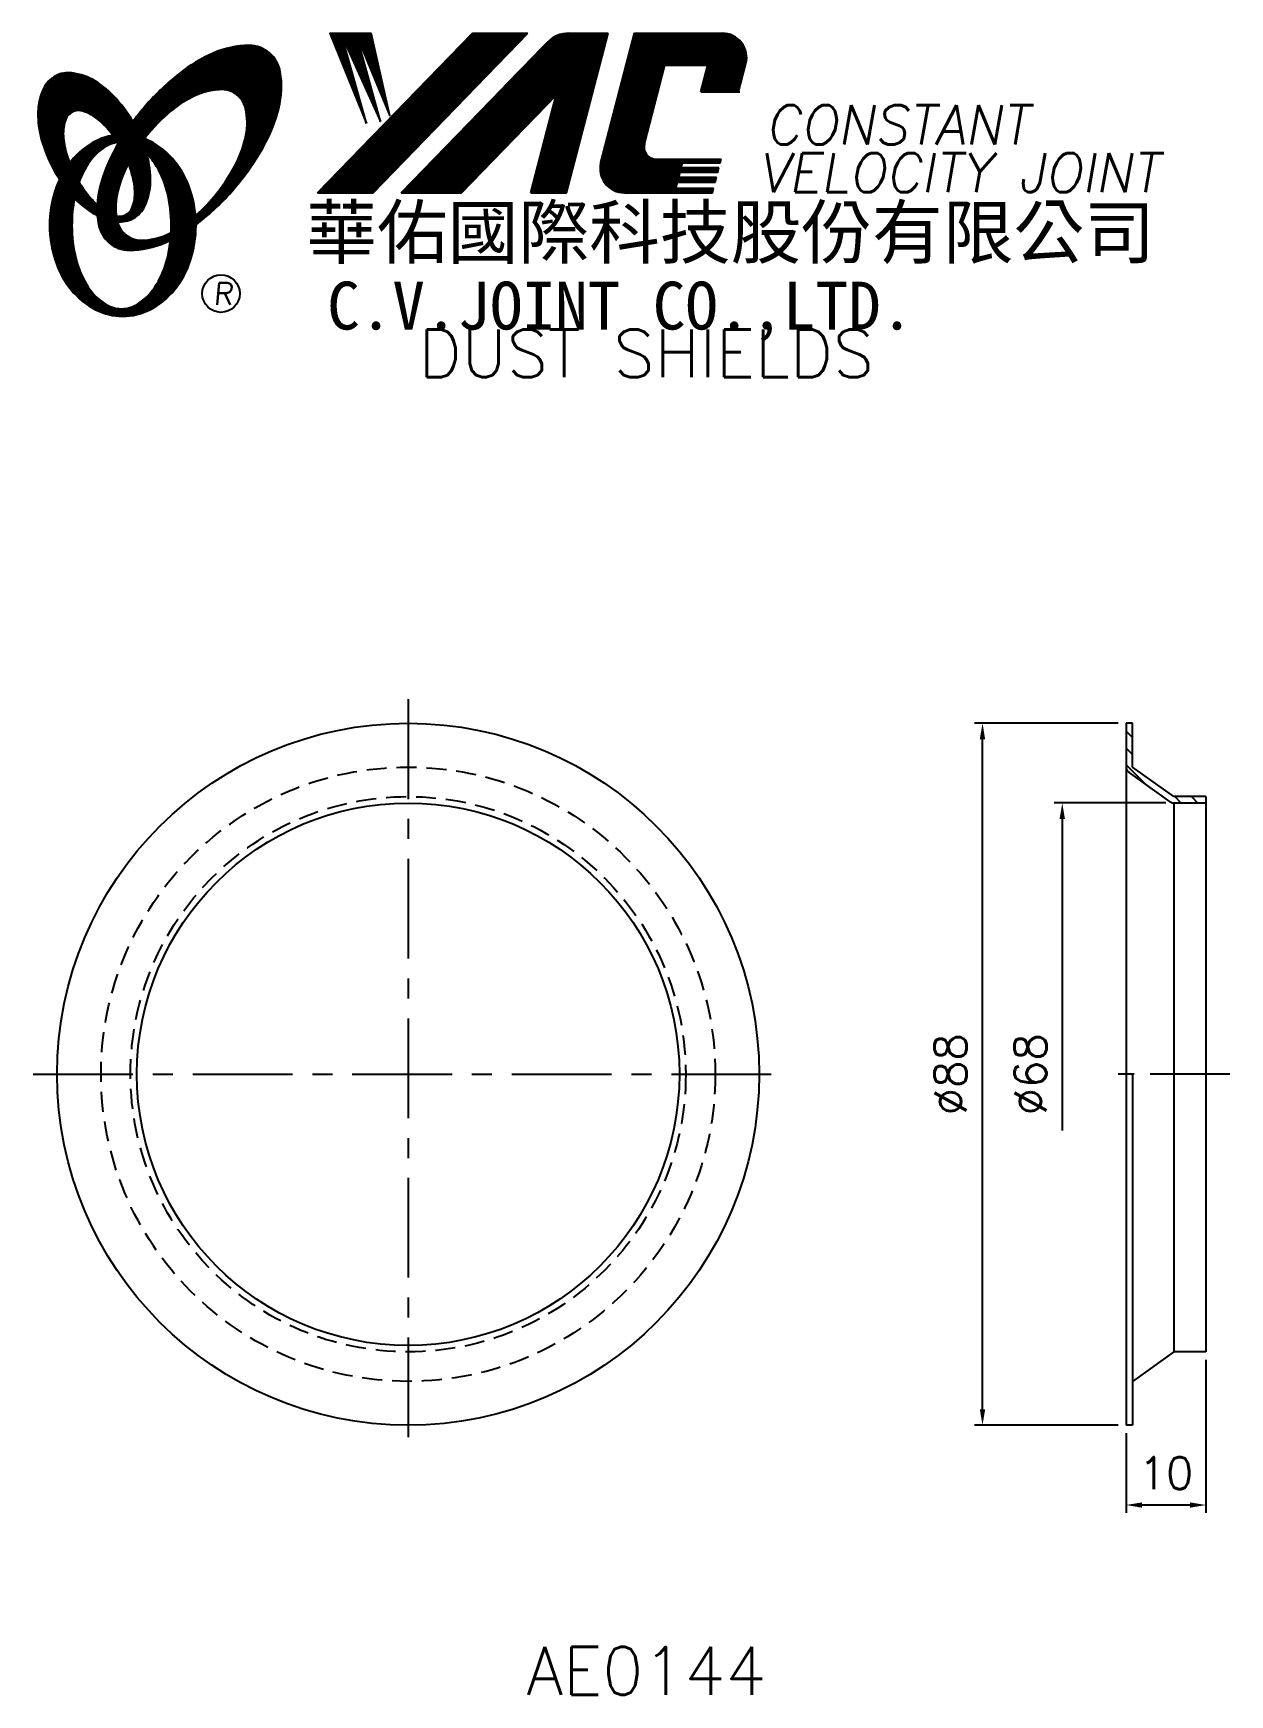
# Model space of a CAD drawing. Extents: x 104 to 254, y -3 to 206.
import ezdxf
from ezdxf.enums import TextEntityAlignment as Align

# ---------------------------------------------------------------- set-up
doc = ezdxf.new("R2010")
doc.units = 0
doc.header["$LTSCALE"] = 10
doc.header["$MEASUREMENT"] = 0
doc.linetypes.add('CENTER', pattern=[2, 1.25, -0.25, 0.25, -0.25])
doc.linetypes.add('HIDDEN', pattern=[0.375, 0.25, -0.125])
doc.layers.get('0').update_dxf_attribs({"linetype": 'CONTINUOUS'})
doc.layers.get('DEFPOINTS').update_dxf_attribs({"linetype": 'CONTINUOUS'})
doc.layers.add('4', color=4, linetype='CONTINUOUS')
doc.styles.add('CHINA', font='KAIU.TTF')
doc.styles.add('ITALICC', font='simplex.shx')
doc.dimstyles.new('STANDARD$0', dxfattribs={"dimtxt": 4, "dimasz": 2, "dimexe": 1, "dimexo": 1, "dimgap": 2, "dimtad": 1, "dimdec": 4, "dimzin": 10, "dimtxsty": 'ITALICC', "dimcen": 2, "dimclrd": 5, "dimclre": 5, "dimclrt": 18, "dimaunit": 1, "dimazin": 3, "dimtp": 0.1, "dimtfac": 0.7, "dimtdec": 4, "dimtmove": 0, "dimatfit": 3, "dimtolj": 1, "dimtzin": 10})
pattern_1 = [(45, (174.60036, -38.063024), (-0.00727476112, 0.00727476112), [])]
pattern_2 = [(45, (6.009815, -1.758614), (-0.00883883476, 0.00883883476), [])]

# ---------------------------------------------------------------- blocks, each defined once
blk = doc.blocks.new('*D14')
at = {"color": 5, "linetype": 'BYBLOCK'}
for p, q in [((246.46, 109.18), (232.46, 109.18)), ((233.46, 107.18), (233.46, 68.13))]:
    blk.add_line(p, q, dxfattribs=at)
blk.add_solid([(233.12, 107.18), (233.79, 107.18), (233.46, 109.18)], dxfattribs=at)
at = {"layer": 'DEFPOINTS', "color": 0, "linetype": 'BYBLOCK'}
for p in [(233.46, 109.18), (247.46, 109.18), (241.46, 41.18)]:
    blk.add_point(p, dxfattribs=at)
at = {"color": 18, "linetype": 'BYBLOCK', "insert": (229.46, 75.18), "char_height": 4, "attachment_point": 5, "rotation": 90, "style": 'ITALICC'}
blk.add_mtext('\\A1;∅68', dxfattribs=at)
blk = doc.blocks.new('*D15')
at = {"color": 5, "linetype": 'BYBLOCK'}
for p, q in [((240.46, 119.18), (222.46, 119.18)), ((223.46, 33.18), (223.46, 117.18)), ((240.46, 31.18), (222.46, 31.18))]:
    blk.add_line(p, q, dxfattribs=at)
for points in [[(223.12, 117.18), (223.79, 117.18), (223.46, 119.18)], [(223.12, 33.18), (223.79, 33.18), (223.46, 31.18)]]:
    blk.add_solid(points, dxfattribs=at)
at = {"layer": 'DEFPOINTS', "color": 0, "linetype": 'BYBLOCK'}
for p in [(223.46, 119.18), (241.46, 119.18), (241.46, 31.18)]:
    blk.add_point(p, dxfattribs=at)
at = {"color": 18, "linetype": 'BYBLOCK', "insert": (219.46, 75.18), "char_height": 4, "attachment_point": 5, "rotation": 90, "style": 'ITALICC'}
blk.add_mtext('\\A1;∅88', dxfattribs=at)
blk = doc.blocks.new('*D16')
at = {"color": 5, "linetype": 'BYBLOCK'}
for p, q in [((251.46, 39.38), (251.46, 20.18)), ((241.46, 30.18), (241.46, 20.18)), ((249.46, 21.18), (243.46, 21.18))]:
    blk.add_line(p, q, dxfattribs=at)
for points in [[(243.46, 21.51), (243.46, 20.84), (241.46, 21.18)], [(249.46, 21.51), (249.46, 20.84), (251.46, 21.18)]]:
    blk.add_solid(points, dxfattribs=at)
at = {"layer": 'DEFPOINTS', "color": 0, "linetype": 'BYBLOCK'}
for p in [(251.46, 40.38), (241.46, 31.18), (241.46, 21.18)]:
    blk.add_point(p, dxfattribs=at)
at = {"color": 18, "linetype": 'BYBLOCK', "insert": (246.46, 25.18), "char_height": 4, "attachment_point": 5, "style": 'ITALICC'}
blk.add_mtext('\\A1;10', dxfattribs=at)

msp = doc.modelspace()

# ---------------------------------------------------------------- hatches: boundary and pattern name
at = {"layer": '4', "linetype": 'CONTINUOUS'}
h = msp.add_hatch(dxfattribs=at)
h.set_pattern_fill('ANSI31', color=5, scale=0.082305, style=0)
h.set_pattern_definition([(45, (6.009815, -1.758614), (-0.00727476112, 0.00727476112), [])])
h.paths.add_polyline_path([(128.04529, 198.60989, -0.172879177), (129.98676, 197.95132, -0.172879177), (131.07405, 196.21327, -0.104527385), (131.10183, 192.88508, -0.065680101), (129.9323, 189.48313, -0.051823203), (127.49188, 185.64074, -0.044272532), (124.81691, 182.8144, -0.020203161), (124.8705, 181.67648, 0.006517006), (125.27505, 181.98856, 0.049863361), (129.82847, 186.40162, 0.049863361), (133.41811, 191.62879, 0.063682799), (135.23915, 196.25613, 0.103597411), (135.42845, 200.8401, 0.177892575), (134.07984, 203.21038, 0.177892575), (131.51745, 204.14371, 0.103597411), (127.02965, 203.19066, 0.063682799), (122.77191, 200.62159, 0.049863361), (118.21849, 196.20853, 0.016070017), (116.94779, 194.60222, -0.007061632), (117.19507, 194.16518, -0.031648676), (118.14766, 192.12861, -0.008069351), (118.57956, 192.69292, -0.051823203), (121.75794, 195.95137, -0.065680101), (124.79987, 197.87173, -0.104527385)])
h.paths.add_polyline_path([(114.96962, 185.44857, -0.065680101), (116.13915, 188.85053, -0.006063428), (116.38309, 189.32554, 0.027613469), (115.65625, 190.91361, 0.017011252), (115.12283, 191.84859, 0.007829282), (114.62885, 190.98136, 0.063682799), (112.8078, 186.35402, 0.103597411), (112.61851, 181.77004, 0.177892575), (113.96711, 179.39977, 0.177892575), (116.5295, 178.46644, 0.103597411), (121.0173, 179.41949, 0.008811776), (121.64427, 179.70956, 0.013922709), (121.72159, 180.67937, -0.009086703), (121.27158, 180.46193, -0.104527385), (118.02616, 179.72376, -0.172879177), (116.08469, 180.38233, -0.172879177), (114.99739, 182.12038, -0.104527385)])
h = msp.add_hatch(dxfattribs=at)
h.set_pattern_fill('ANSI31', color=5, scale=0.1, style=0)
h.set_pattern_definition(pattern_2)
h.paths.add_polyline_path([(166.46852, 205.67237), (159.51121, 205.67237), (140.09461, 185.66861), (147.05191, 185.66861)])
h.paths.add_polyline_path([(170.01541, 197.9068), (166.83504, 185.66861), (171.31602, 185.66861), (176.51446, 205.67237), (171.61773, 205.67237, 0.202785967), (168.88366, 204.51595), (150.58953, 185.66861), (158.13644, 185.66861)])
h.paths.add_polyline_path([(183.64252, 201.67395), (189.03624, 201.67395), (188.16722, 198.32994), (192.88404, 198.32994), (193.80076, 201.8575, 0.490800957), (190.85056, 205.67237), (179.81624, 205.67237), (175.60919, 189.48348, 0.490800957), (178.55939, 185.66861), (189.5937, 185.66861), (189.74815, 186.26292), (185.03133, 186.26292), (185.2247, 187.00701), (189.94152, 187.00701), (190.10007, 187.61714), (185.38325, 187.61714), (185.5445, 188.23761), (190.26132, 188.23761), (190.4175, 188.8386), (185.70068, 188.8386), (185.85748, 189.44198), (190.5743, 189.44198), (190.69103, 189.89117), (182.55128, 189.89117, -0.490800957), (181.07618, 191.79861)])
h = msp.add_hatch(dxfattribs=at)
h.set_pattern_fill('ANSI31', color=1, scale=0.1, style=0)
h.set_pattern_definition(pattern_2)
h.paths.add_polyline_path([(146.82658, 205.67237), (141.64926, 205.67237), (146.22002, 194.36863), (143.15408, 205.32661), (147.98882, 194.60429), (145.04081, 205.32661), (149.16803, 195.31126)])
h = msp.add_hatch(dxfattribs=at)
h.set_pattern_fill('ANSI31', color=3, scale=0.082305, style=0)
h.set_pattern_definition(pattern_1)
h.paths.add_polyline_path([(112.24878, 199.66073, 0.106488277), (109.3069, 200.6993, 0.158297415), (107.2167, 200.30425, 0.158297415), (105.75737, 198.75657, 0.106488277), (105.04656, 195.7188, 0.071723199), (105.4646, 192.40584, 0.058080454), (107.00959, 188.59046, 0.058080454), (109.39063, 185.23266, 0.071723199), (111.95588, 183.09491, 0.020895977), (112.49606, 182.79292, -0.030777155), (112.48015, 184.16914, -0.042059526), (111.3838, 185.3319, -0.04691039), (109.76463, 187.81305, -0.04691039), (108.63635, 190.55254, -0.060581117), (108.23425, 192.8146, -0.10187153), (108.54587, 194.90281, -0.185892489), (109.32596, 195.79445, -0.185892489), (110.50261, 195.93257, -0.10187153), (112.40026, 195.00703, -0.060581117), (114.03709, 193.39476, -0.04691039), (115.65625, 190.91361, -0.04691039), (116.78453, 188.17413, -0.060581117), (117.18663, 185.91206, -0.10187153), (116.87501, 183.82386, -0.185892489), (116.09492, 182.93222, -0.185892489), (114.91828, 182.7941, -0.002013383), (114.87748, 182.80472, 0.021593804), (114.99739, 182.12038, 0.006477741), (115.0154, 182.04335, 0.14950097), (116.98795, 182.45138, 0.158297415), (118.44729, 183.99907, 0.106488277), (119.1581, 187.03684, 0.071723199), (118.74005, 190.3498, 0.058080454), (117.19507, 194.16518, 0.058080454), (114.81402, 197.52297, 0.071723199)])
h = msp.add_hatch(dxfattribs=at)
h.set_pattern_fill('ANSI31', color=1, scale=0.082305, style=0)
h.set_pattern_definition(pattern_1)
h.paths.add_polyline_path([(113.34241, 191.33728, -0.120168026), (115.0342, 191.99067, 0.016865385), (114.43444, 192.87341, 0.076648372), (112.27821, 192.15449, 0.104809576), (109.19376, 189.64139, 0.005838257), (109.02681, 189.42919, 0.028089978), (109.76463, 187.81305, 0.014237292), (110.20676, 187.02801, -0.045767751), (111.13194, 188.96485, -0.106890197)])
h.paths.add_polyline_path([(109.31104, 181.58266, -0.048711043), (109.64114, 184.963, -0.007865741), (109.39063, 185.23266, -0.037695478), (107.75476, 187.35142, 0.03042545), (107.22943, 186.04745, 0.080710289), (106.504, 181.58266, 0.080710289), (107.22943, 177.11787, 0.089265679), (109.19376, 173.52393, 0.104809576), (112.27821, 171.01083, 0.11926607), (115.6874, 170.18589, 0.11926607), (119.0966, 171.01083, 0.104809576), (122.18105, 173.52393, 0.089265679), (124.14537, 177.11787, 0.080710289), (124.87081, 181.58266, 0.080710289), (124.14537, 186.04745, 0.089265679), (122.18105, 189.64139, 0.104809576), (119.0966, 192.15449, 0.025513357), (118.40336, 192.46724, 0.004818181), (118.14766, 192.12861, -0.023722145), (118.68887, 190.53186, -0.065307489), (119.92405, 188.96485, -0.073950765), (121.2365, 185.76712, -0.060532391), (121.74496, 181.58266, -0.060532391), (121.2365, 177.3982, -0.073950765), (119.92405, 174.20047, -0.106890197), (117.71359, 171.82804, -0.153118262), (115.528, 171.14266, -0.153118262), (113.34241, 171.82804, -0.106890197), (111.13194, 174.20047, -0.073950765), (109.81949, 177.3982, -0.060532391)])
h = msp.add_hatch(dxfattribs=at)
h.set_pattern_fill('ANSI31', color=5, scale=12, angle=90, style=0)
h.set_pattern_definition([(135, (20.8044, -6.9315), (-1.06066, -1.06066), [])])
h.paths.add_polyline_path([(246.99181, 109.32644, 0.155850766), (247.45562, 109.17828), (251.45562, 109.17828), (251.45562, 109.97828), (247.45562, 109.97828), (242.25562, 113.67828), (242.25562, 119.17828), (241.45562, 119.17828), (241.45562, 113.67828, 0.242695469), (241.79181, 113.02644)])

# ---------------------------------------------------------------- linework, layer by layer
at = {"layer": '4', "color": 5, "linetype": 'CONTINUOUS'}
for p, q in [((140.09461, 185.66861), (159.51121, 205.67237)), ((147.05191, 185.66861), (166.46852, 205.67237)), ((150.58953, 185.66861), (168.88366, 204.51595)), ((159.51121, 205.67237), (166.46852, 205.67237)), ((171.31602, 185.66861), (176.51446, 205.67237)), ((171.61773, 205.67237), (176.51446, 205.67237)), ((175.60919, 189.48348), (179.81624, 205.67237)), ((179.81624, 205.67237), (190.85056, 205.67237)), ((181.07618, 191.79861), (183.64252, 201.67395)), ((183.64252, 201.67395), (189.03624, 201.67395)), ((188.16722, 198.32994), (189.03624, 201.67395)), ((192.88404, 198.32994), (193.80076, 201.8575)), ((158.13644, 185.66861), (170.01541, 197.9068)), ((166.83504, 185.66861), (170.01541, 197.9068)), ((188.16722, 198.32994), (193.03447, 198.32994)), ((182.55128, 189.89117), (190.69103, 189.89117)), ((190.5743, 189.44198), (190.69103, 189.89117)), ((185.38325, 187.61714), (185.5445, 188.23761)), ((185.38325, 187.61714), (190.10007, 187.61714)), ((185.5445, 188.23761), (190.26132, 188.23761)), ((185.70068, 188.8386), (185.85748, 189.44198)), ((185.70068, 188.8386), (190.4175, 188.8386)), ((185.85748, 189.44198), (190.5743, 189.44198)), ((189.94152, 187.00701), (190.10007, 187.61714)), ((190.26132, 188.23761), (190.4175, 188.8386)), ((140.09461, 185.66861), (147.05191, 185.66861)), ((150.58953, 185.66861), (158.13644, 185.66861)), ((166.83504, 185.66861), (171.31602, 185.66861)), ((178.55939, 185.66861), (189.5937, 185.66861)), ((185.03133, 186.26292), (185.2247, 187.00701)), ((185.03133, 186.26292), (189.74815, 186.26292)), ((185.2247, 187.00701), (189.94152, 187.00701)), ((189.5937, 185.66861), (189.74815, 186.26292))]:
    msp.add_line(p, q, dxfattribs=at)
at = {"layer": '4', "color": 1, "linetype": 'CONTINUOUS'}
for p, q in [((141.64926, 205.67237), (146.22002, 194.36863)), ((141.64926, 205.67237), (146.82658, 205.67237)), ((143.15408, 205.32661), (147.98882, 194.60429)), ((146.22002, 194.36863), (143.15408, 205.32661)), ((145.04081, 205.32661), (149.16803, 195.31126)), ((147.98882, 194.60429), (145.04081, 205.32661)), ((149.16803, 195.31126), (146.82658, 205.67237))]:
    msp.add_line(p, q, dxfattribs=at)
at = {"layer": '4', "color": 5, "linetype": 'CENTER'}
for p, q in [((151.45558, 122.17828), (151.45558, 28.17828)), ((104.45558, 75.17828), (198.45558, 75.17828))]:
    msp.add_line(p, q, dxfattribs=at)
at = {"layer": '4', "color": 7, "linetype": 'CONTINUOUS'}
for p, q in [((241.45562, 119.17828), (241.45562, 31.17828)), ((242.25562, 119.17828), (241.45562, 119.17828)), ((242.25562, 113.67828), (242.25562, 119.17828)), ((246.99181, 109.32644), (241.79181, 113.02644)), ((247.45562, 109.97828), (242.25562, 113.67828)), ((251.45562, 109.97828), (247.45562, 109.97828)), ((247.45562, 109.17828), (247.45562, 75.17828)), ((251.45562, 109.17828), (247.45562, 109.17828)), ((251.45562, 109.97828), (251.45562, 40.37828)), ((242.25562, 75.17828), (242.25562, 31.17828)), ((247.45562, 75.17828), (247.45562, 40.37828)), ((247.45562, 40.37828), (242.25562, 36.67828)), ((251.45562, 40.37828), (247.45562, 40.37828)), ((242.25562, 31.17828), (241.45562, 31.17828))]:
    msp.add_line(p, q, dxfattribs=at)
at = {"layer": '4', "color": 5, "linetype": 'CENTER', "ltscale": 0.8}
msp.add_line((254.45562, 75.17828), (238.45562, 75.17828), dxfattribs=at)
at = {"layer": '4', "color": 5, "linetype": 'CONTINUOUS'}
for points in [[(124.8705, 181.67648, 0.006517006), (125.27505, 181.98856, 0.049863361), (129.82847, 186.40162, 0.049863361), (133.41811, 191.62879, 0.063682799), (135.23915, 196.25613, 0.103597411), (135.42845, 200.8401, 0.177892575), (134.07984, 203.21038, 0.177892575), (131.51745, 204.14371, 0.103597411), (127.02965, 203.19066, 0.063682799), (122.77191, 200.62159, 0.049863361), (118.21849, 196.20853, 0.016070017), (116.94779, 194.60222)], [(124.81691, 182.8144, 0.044272532), (127.49188, 185.64074, 0.051823203), (129.9323, 189.48313, 0.065680101), (131.10183, 192.88508, 0.104527385), (131.07405, 196.21327, 0.172879177), (129.98676, 197.95132, 0.172879177), (128.04529, 198.60989, 0.104527385), (124.79987, 197.87173, 0.065680101), (121.75794, 195.95137, 0.051823203), (118.57956, 192.69292, 0.008069351), (118.14766, 192.12861)], [(115.12283, 191.84859, 0.007829282), (114.62885, 190.98136, 0.063682799), (112.8078, 186.35402, 0.103597411), (112.61851, 181.77004, 0.177892575), (113.96711, 179.39977, 0.177892575), (116.5295, 178.46644, 0.103597411), (121.0173, 179.41949, 0.008811776), (121.64427, 179.70956, 0.008811776)], [(116.38309, 189.32554, 0.006063428), (116.13915, 188.85053, 0.065680101), (114.96962, 185.44857, 0.104527385), (114.99739, 182.12038, 0.172879177), (116.08469, 180.38233, 0.172879177), (118.02616, 179.72376, 0.104527385), (121.27158, 180.46193, 0.009086703), (121.72159, 180.67937, 0.009086703)]]:
    msp.add_lwpolyline(points, format="xyb", dxfattribs=at)
at = {"layer": '4', "color": 3, "linetype": 'CONTINUOUS'}
for points in [[(115.0154, 182.04335, 0.14950097), (116.98795, 182.45138, 0.158297415), (118.44729, 183.99907, 0.106488277), (119.1581, 187.03684, 0.071723199), (118.74005, 190.3498, 0.058080454), (117.19507, 194.16518, 0.058080454), (114.81402, 197.52297, 0.071723199), (112.24878, 199.66073, 0.106488277), (109.3069, 200.6993, 0.158297415), (107.2167, 200.30425, 0.158297415), (105.75737, 198.75657, 0.106488277), (105.04656, 195.7188, 0.071723199), (105.4646, 192.40584, 0.058080454), (107.00959, 188.59046, 0.058080454), (109.39063, 185.23266, 0.071723199), (111.95588, 183.09491, 0.020895977), (112.49606, 182.79292, 0.020895977)], [(114.87748, 182.80472, 0.002013383), (114.91828, 182.7941, 0.185892489), (116.09492, 182.93222, 0.185892489), (116.87501, 183.82386, 0.10187153), (117.18663, 185.91206, 0.060581117), (116.78453, 188.17413, 0.04691039), (115.65625, 190.91361, 0.04691039), (114.03709, 193.39476, 0.060581117), (112.40026, 195.00703, 0.10187153), (110.50261, 195.93257, 0.185892489), (109.32596, 195.79445, 0.185892489), (108.54587, 194.90281, 0.10187153), (108.23425, 192.8146, 0.060581117), (108.63635, 190.55254, 0.04691039), (109.76463, 187.81305, 0.04691039), (111.3838, 185.3319, 0.042059526), (112.48015, 184.16914, 0.042059526)]]:
    msp.add_lwpolyline(points, format="xyb", dxfattribs=at)
at = {"layer": '4', "color": 1, "linetype": 'CONTINUOUS'}
for points in [[(107.75476, 187.35142, 0.03042545), (107.22943, 186.04745, 0.080710289), (106.504, 181.58266, 0.080710289), (107.22943, 177.11787, 0.089265679), (109.19376, 173.52393, 0.104809576), (112.27821, 171.01083, 0.11926607), (115.6874, 170.18589, 0.11926607), (119.0966, 171.01083, 0.104809576), (122.18105, 173.52393, 0.089265679), (124.14537, 177.11787, 0.080710289), (124.87081, 181.58266, 0.080710289), (124.14537, 186.04745, 0.089265679), (122.18105, 189.64139, 0.104809576), (119.0966, 192.15449, 0.025513357), (118.40336, 192.46724, 0.025513357)], [(114.43444, 192.87341, 0.076648372), (112.27821, 192.15449, 0.104809576), (109.19376, 189.64139, 0.005838257), (109.02681, 189.42919, 0.005838257)], [(115.0342, 191.99067, 0.120168026), (113.34241, 191.33728, 0.106890197), (111.13194, 188.96485, 0.045767751), (110.20676, 187.02801, 0.045767751)], [(109.64114, 184.963, 0.048711043), (109.31104, 181.58266, 0.060532391), (109.81949, 177.3982, 0.073950765), (111.13194, 174.20047, 0.106890197), (113.34241, 171.82804, 0.153118262), (115.528, 171.14266, 0.153118262), (117.71359, 171.82804, 0.106890197), (119.92405, 174.20047, 0.073950765), (121.2365, 177.3982, 0.060532391), (121.74496, 181.58266, 0.060532391), (121.2365, 185.76712, 0.073950765), (119.92405, 188.96485, 0.065307489), (118.68887, 190.53186)]]:
    msp.add_lwpolyline(points, format="xyb", dxfattribs=at)
at = {"layer": '4', "color": 5, "linetype": 'CONTINUOUS'}
msp.add_circle((127.99164, 173.03694), 2.35282, dxfattribs=at)
at = {"layer": '4', "color": 7, "linetype": 'CONTINUOUS'}
for radius in [44, 34]:
    msp.add_circle((151.45558, 75.17828), radius, dxfattribs=at)
at = {"layer": '4', "color": 5, "linetype": 'HIDDEN'}
for radius in [38.5, 34.8]:
    msp.add_circle((151.45558, 75.17828), radius, dxfattribs=at)
at = {"layer": '4', "color": 5, "linetype": 'CONTINUOUS'}
for centre, radius, start, end in [((171.61773, 201.86213), 3.81024, 90, 135.8533387), ((190.85056, 202.62418), 3.04819, 345.4326059, 90), ((182.55128, 191.41527), 1.5241, 165.4326059, 270), ((178.55939, 188.7168), 3.04819, 165.4326059, 270)]:
    msp.add_arc(centre, radius, start, end, dxfattribs=at)
at = {"layer": '4', "color": 7, "linetype": 'CONTINUOUS'}
for centre, start, end in [((242.25562, 113.67828), 180, 234.566686), ((247.45562, 109.97828), 234.566686, 270)]:
    msp.add_arc(centre, 0.8, start, end, dxfattribs=at)

# ---------------------------------------------------------------- texts
at = {"layer": '4', "color": 5, "linetype": 'CONTINUOUS', "style": 'ITALICC'}
for s, height, oblique, p in [('CONSTANT', 4.9, 10, (196.24342, 191.73908)), ('VELOCITY JOINT', 4.9, 10, (195.36519, 185.74369)), ('R', 2.75625, 5, (127.03296, 171.62734))]:
    msp.add_text(s, height=height, dxfattribs=dict(at, oblique=oblique)).set_placement(p)
at = {"layer": '4', "color": 7, "linetype": 'CONTINUOUS', "style": 'CHINA'}
for s, height, p in [('華佑國際科技股份有限公司', 6.5, (138.68125, 177.47876)), ('C.V.JOINT CO.,LTD.', 6, (141.30988, 168.53254))]:
    msp.add_text(s, height=height, dxfattribs=at).set_placement(p)
at = {"layer": '4', "color": 18, "linetype": 'CONTINUOUS', "style": 'ITALICC'}
for s, p in [('DUST SHIELDS', (181.31261, 162.53972)), ('AE0144', (181.31261, -2.60767))]:
    msp.add_text(s, height=6, dxfattribs=at).set_placement(p, align=Align.CENTER)

# ---------------------------------------------------------------- dimensions: what is measured, and where the dimension line sits
at = {"layer": '4', "color": 7, "linetype": 'CONTINUOUS'}
dim = msp.add_linear_dim(base=(223.45558, 119.17828), p1=(241.45562, 31.17828), p2=(241.45562, 119.17828), angle=90, text='%%C88', dimstyle='STANDARD$0', dxfattribs=at)
dim.commit()
dim.dimension.update_dxf_attribs({"geometry": '*D15', "text_midpoint": (219.45558, 75.17828)})
dim = msp.add_linear_dim(base=(233.45561, 109.17828), p1=(241.45562, 41.17828), p2=(247.45562, 109.17828), angle=90, text='%%C68', dimstyle='STANDARD$0', override={"dimcen": -2, "dimse1": 1, "dimsd1": 1}, dxfattribs=at)
dim.commit()
dim.dimension.update_dxf_attribs({"geometry": '*D14', "text_midpoint": (229.45561, 75.17828)})
dim = msp.add_linear_dim(base=(241.45562, 21.17831), p1=(251.45562, 40.37828), p2=(241.45562, 31.17828), text='10', dimstyle='STANDARD$0', dxfattribs=at)
dim.commit()
dim.dimension.update_dxf_attribs({"geometry": '*D16', "text_midpoint": (246.45562, 25.17831)})

doc.saveas('drawing.dxf')
